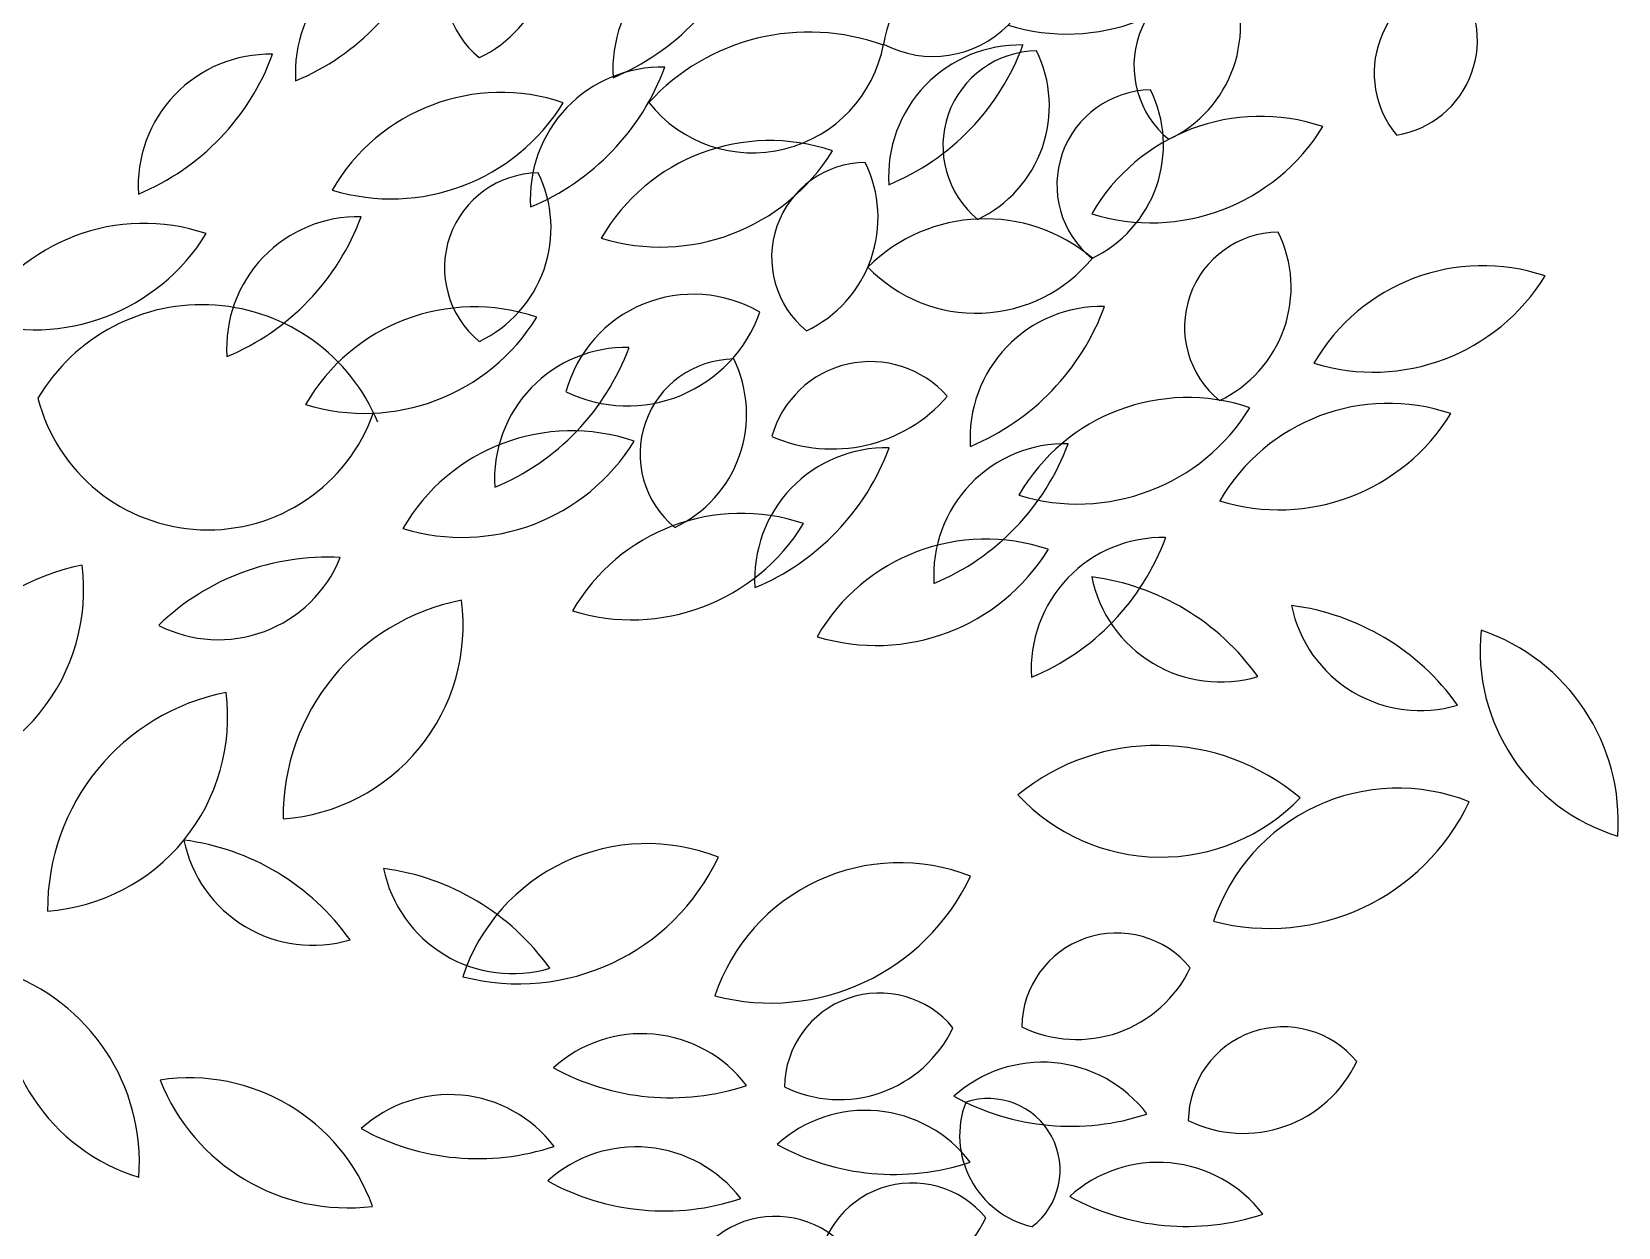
# Model space of a CAD drawing. Header units: millimetres. Extents: x 11966 to 133335, y 1756 to 88592.
# Drawn here: x 116352 to 118042, y 51346 to 52620 of the extents above; entities that cross this region are included whole.
import ezdxf

# ---------------------------------------------------------------- set-up
doc = ezdxf.new("R2010")
doc.units = ezdxf.units.MM

# ---------------------------------------------------------------- blocks, each defined once
blk = doc.blocks.new('A$C74456AAD')
at = {"color": 66, "linetype": 'Continuous'}
for centre, radius, start, end in [((3.8808, 3.4675), 0.1012, 90.7747, 230.6995), ((3.7595, 3.5099), 0.1336, 295.3626, 26.1116), ((4.3, 3.5032), 0.1127, 242.1444, 28.3865), ((4.4286, 3.3696), 0.1844, 98.4414, 169.4173), ((4.0991, 3.3766), 0.1402, 88.76, 183.5979), ((3.86, 3.606), 0.258, 292.5925, 339.7654), ((4.4429, 3.6297), 0.2153, 253.0103, 328.4087), ((3.7609, 3.3733), 0.1402, 88.76, 183.5979), ((3.5219, 3.6027), 0.258, 292.5925, 339.7654), ((4.6153, 3.3805), 0.1012, 90.7747, 230.6995), ((4.494, 3.4229), 0.1336, 295.3626, 26.1116), ((4.8736, 3.3728), 0.1036, 100.4612, 219.5256), ((4.7779, 3.4076), 0.1021, 278.9504, 41.0363), ((4.1677, 3.1854), 0.231, 69.8895, 137.5812), ((4.108, 3.4295), 0.1417, 218.5156, 349.4173), ((4.3929, 3.2625), 0.1402, 88.76, 183.5979), ((4.1538, 3.4919), 0.258, 292.5925, 339.7654), ((3.5935, 3.2526), 0.1402, 88.76, 183.5979), ((3.3544, 3.482), 0.258, 292.5925, 339.7654), ((4.4118, 3.2952), 0.1012, 90.7747, 230.6995), ((4.2904, 3.3376), 0.1336, 295.3626, 26.1116), ((4.0112, 3.2389), 0.1402, 88.76, 183.5979), ((3.7722, 3.4683), 0.258, 292.5925, 339.7654), ((3.8398, 3.1446), 0.2075, 71.3379, 150.0811), ((4.5332, 3.2536), 0.1012, 90.7747, 230.6995), ((4.4119, 3.296), 0.1336, 295.3626, 26.1116), ((3.7228, 3.454), 0.2153, 253.0103, 328.4087), ((4.6489, 3.1191), 0.2075, 71.3379, 150.0811), ((4.532, 3.4285), 0.2153, 253.0103, 328.4087), ((4.1265, 3.0933), 0.2075, 71.3379, 150.0811), ((4.0095, 3.4027), 0.2153, 253.0103, 328.4087), ((3.8808, 3.1652), 0.1012, 90.7747, 230.6995), ((3.7595, 3.2076), 0.1336, 295.3626, 26.1116), ((4.2293, 3.1764), 0.1012, 90.7747, 230.6995), ((4.1079, 3.2188), 0.1336, 295.3626, 26.1116), ((3.4594, 3.0051), 0.2075, 71.3379, 150.0811), ((3.6877, 3.0795), 0.1402, 88.76, 183.5979), ((3.4487, 3.3089), 0.258, 292.5925, 339.7654), ((4.3555, 3.04), 0.1774, 49.8773, 134.7081), ((3.3424, 3.3145), 0.2153, 253.0103, 328.4087), ((4.6692, 3.1021), 0.1012, 90.7747, 230.6995), ((4.5479, 3.1445), 0.1336, 295.3626, 26.1116), ((4.346, 3.2764), 0.1596, 223.7267, 320.8587), ((4.8857, 2.96), 0.2075, 71.3379, 150.0811), ((4.7687, 3.2694), 0.2153, 253.0103, 328.4087), ((4.0448, 2.9965), 0.1406, 59.7525, 164.9377), ((3.5211, 2.9229), 0.203, 22.5331, 149.3657), ((3.8115, 2.9161), 0.2075, 71.3379, 150.0811), ((3.6946, 3.2255), 0.2153, 253.0103, 328.4087), ((3.9743, 3.168), 0.1499, 244.2123, 340.4778), ((4.4797, 2.9839), 0.1402, 88.76, 183.5979), ((4.2407, 3.2132), 0.258, 292.5925, 339.7654), ((3.9731, 2.9402), 0.1402, 88.76, 183.5979), ((3.7341, 3.1696), 0.258, 292.5925, 339.7654), ((4.0891, 2.9669), 0.1012, 90.7747, 230.6995), ((3.9678, 3.0093), 0.1336, 295.3626, 26.1116), ((4.2334, 2.9562), 0.1091, 41.4109, 164.3023), ((3.5276, 3.073), 0.187, 194.4661, 340.6139), ((4.1928, 3.1338), 0.1616, 246.4701, 319.2431), ((4.5713, 2.8195), 0.2075, 71.3379, 150.0811), ((4.4543, 3.1289), 0.2153, 253.0103, 328.4087), ((4.7853, 2.8133), 0.2075, 71.3379, 150.0811), ((4.6683, 3.1227), 0.2153, 253.0103, 328.4087), ((3.9152, 2.784), 0.2075, 71.3379, 150.0811), ((3.7982, 3.0933), 0.2153, 253.0103, 328.4087), ((4.441, 2.8377), 0.1402, 88.76, 183.5979), ((4.2019, 3.0671), 0.258, 292.5925, 339.7654), ((4.2502, 2.8333), 0.1402, 88.76, 183.5979), ((4.0112, 3.0627), 0.258, 292.5925, 339.7654), ((4.0958, 2.6961), 0.2075, 71.3379, 150.0811), ((3.9788, 3.0055), 0.2153, 253.0103, 328.4087), ((4.3564, 2.6687), 0.2075, 71.3379, 150.0811), ((4.5448, 2.7377), 0.1402, 88.76, 183.5979), ((4.3058, 2.9671), 0.258, 292.5925, 339.7654), ((3.6545, 2.5989), 0.258, 86.8782, 134.0511), ((3.5387, 2.9092), 0.1402, 243.0457, 337.8836), ((4.2395, 2.9781), 0.2153, 253.0103, 328.4087), ((4.4359, 2.58), 0.258, 35.4496, 82.6225), ((4.6064, 2.8641), 0.1402, 191.6172, 286.455), ((3.843, 2.58), 0.2354, 101.0885, 180.466), ((3.5925, 2.7845), 0.207, 274.1969, 7.3576), ((4.8192, 2.8337), 0.1402, 191.6172, 286.455), ((4.6487, 2.5496), 0.258, 35.4496, 82.6225), ((5.0903, 2.7581), 0.2075, 174.195, 252.9383), ((4.8147, 2.5752), 0.2153, 355.8674, 71.2659), ((3.5922, 2.4818), 0.2354, 101.0885, 180.466), ((3.3416, 2.6863), 0.207, 274.1969, 7.3576), ((4.5387, 2.4209), 0.2354, 49.6599, 129.0374)]:
    blk.add_arc(centre, radius, start, end, dxfattribs=at)
at = {"color": 62, "linetype": 'Continuous'}
for centre, radius, start, end in [((3.4388, 2.6174), 0.2354, 101.0885, 180.466), ((3.1882, 2.8219), 0.207, 274.1969, 7.3576), ((4.5424, 2.7443), 0.207, 222.7683, 315.929), ((4.7954, 2.4038), 0.207, 68.4826, 161.6433), ((4.6584, 2.6968), 0.2354, 255.3742, 334.7517), ((3.6393, 2.5836), 0.1402, 191.6172, 286.455), ((3.4688, 2.2996), 0.258, 35.4496, 82.6225), ((3.9955, 2.3447), 0.207, 68.4826, 161.6433), ((3.8585, 2.6377), 0.2354, 255.3742, 334.7517), ((3.6816, 2.2692), 0.258, 35.4496, 82.6225), ((3.8521, 2.5533), 0.1402, 191.6172, 286.455), ((4.2641, 2.3243), 0.207, 68.4826, 161.6433), ((4.1271, 2.6173), 0.2354, 255.3742, 334.7517)]:
    blk.add_arc(centre, radius, start, end, dxfattribs=at)
at = {"color": 64, "linetype": 'Continuous'}
for centre, radius, start, end in [((4.4958, 2.3553), 0.1012, 39.3461, 179.271), ((4.4533, 2.4766), 0.1336, 243.934, 334.683), ((3.5149, 2.3945), 0.2075, 174.195, 252.9383), ((3.2393, 2.2116), 0.2153, 355.8674, 71.2659), ((4.243, 2.2913), 0.1012, 39.3461, 179.271), ((4.2005, 2.4126), 0.1336, 243.934, 334.683), ((4.6732, 2.2553), 0.1012, 39.3461, 179.271), ((3.9898, 2.209), 0.1402, 37.3315, 132.1693), ((4.4165, 2.1786), 0.1402, 37.3315, 132.1693), ((4.6307, 2.3766), 0.1336, 243.934, 334.683), ((3.5078, 2.0946), 0.2075, 19.9093, 98.6526), ((3.6768, 2.3789), 0.2153, 201.5817, 276.9802), ((4.0201, 2.5389), 0.258, 241.1639, 288.3368), ((3.7849, 2.1441), 0.1402, 37.3315, 132.1693), ((4.4468, 2.5085), 0.258, 241.1639, 288.3368), ((4.2281, 2.1273), 0.1402, 37.3315, 132.1693), ((4.4282, 2.2408), 0.0998, 159.3269, 256.9622), ((4.3592, 2.2039), 0.0762, 307.672, 108.6171), ((3.8152, 2.474), 0.258, 241.1639, 288.3368), ((4.2584, 2.4572), 0.258, 241.1639, 288.3368), ((3.9837, 2.0884), 0.1402, 37.3315, 132.1693), ((4.5398, 2.0719), 0.1402, 37.3315, 132.1693), ((4.014, 2.4183), 0.258, 241.1639, 288.3368), ((4.2779, 2.0889), 0.1012, 39.3461, 179.271), ((4.5701, 2.4018), 0.258, 241.1639, 288.3368), ((4.132, 2.0534), 0.1012, 39.3461, 179.271), ((4.2354, 2.2102), 0.1336, 243.934, 334.683)]:
    blk.add_arc(centre, radius, start, end, dxfattribs=at)

msp = doc.modelspace()

# ---------------------------------------------------------------- block references
at = {"xscale": 1000, "yscale": 1000, "zscale": 1000}
msp.add_blockref('A$C74456AAD', (113012.4, 49202.8, 0), dxfattribs=at)

doc.saveas('drawing.dxf')
